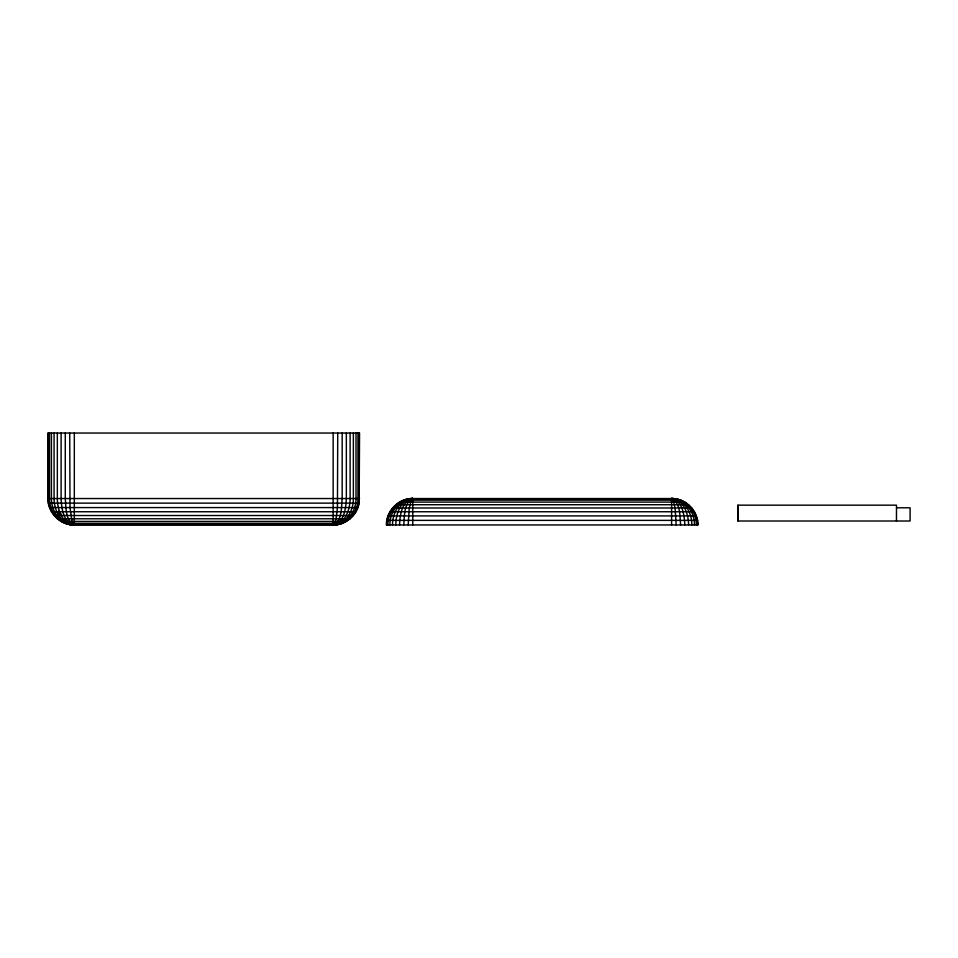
<?xml version="1.0" encoding="UTF-8"?>
<svg xmlns="http://www.w3.org/2000/svg" width="958" height="958" viewBox="0 0 958 958"><rect width="100%" height="100%" fill="white"/><g stroke="black" fill="none" stroke-linecap="round" stroke-linejoin="round"><path stroke-width="1.44" d="M408.18 524.96L409.258 507.979L411.198 500.136L412.766 498.543L671.594 498.543C685.712 498.304 698.25 510.83 697.999 524.96L386.349 524.96C386.11 510.83 398.648 498.304 412.766 498.543L412.766 524.96M403.737 524.96C404.599 516.266 403.605 502.914 412.766 498.543C398.708 498.316 386.493 510.997 386.757 524.96M399.558 524.96C399.977 515.452 401.582 500.95 412.766 498.543C398.887 498.411 387.655 511.44 387.942 524.96M395.786 524.96C395.798 514.326 400.408 499.705 412.766 498.543C399.211 498.603 389.583 512.183 389.894 524.96M392.529 524.96C392.301 513.177 399.69 498.986 412.766 498.543M359.154 503.13L359.549 433.04L47.9 433.04L47.9 498.543C47.66 512.662 60.186 525.2 74.317 524.96L333.144 524.96C345.599 525.08 357.106 515.428 359.154 503.13L48.307 503.13M333.144 433.04L333.144 524.96L334.713 523.367L336.09 518.781L337.444 507.572L337.731 433.04M342.174 433.04L342.174 498.543C341.311 507.237 342.293 520.589 333.144 524.96C347.203 525.176 359.406 512.518 359.154 498.543L359.154 433.04M357.957 433.04L357.957 498.543C358.256 512.063 347.012 525.092 333.144 524.96C344.317 522.553 345.922 508.039 346.341 498.543L346.341 433.04M356.017 433.04L356.017 498.543C356.316 511.321 346.688 524.9 333.144 524.96C345.491 523.798 350.113 509.177 350.113 498.543L350.113 433.04M333.144 524.96C346.209 524.517 353.598 510.327 353.37 498.543L353.37 433.04M47.9 498.543L359.549 498.543M408.18 498.95L676.18 498.95C688.371 501.082 697.735 512.626 697.604 524.96M403.737 500.136L680.623 500.136M399.558 502.088L684.802 502.088M395.786 504.722L688.574 504.722M896.784 507.8L910.1 507.8L910.1 521.008L737.911 521.008L737.911 505.165L896.472 505.165L896.472 521.008M49.493 507.572L357.957 507.572M392.529 507.979L691.82 507.979M51.433 511.752L356.017 511.752M389.894 511.752L694.466 511.752M61.444 514.147L58.462 514.147L58.462 511.201M54.079 515.524L353.37 515.524M387.942 515.919L696.406 515.919M57.336 518.781L350.113 518.781M386.757 520.374L697.604 520.374M61.108 521.415L346.341 521.415M65.276 523.367L342.174 523.367M48.307 433.04L48.307 498.543C48.163 510.889 57.564 522.469 69.79 524.553L337.731 524.553M671.594 524.96L671.594 498.543L676.109 498.95M69.79 524.553L74.317 524.96L74.317 433.04M676.18 524.96L675.103 507.979L673.163 500.136L671.594 498.543C685.461 498.411 696.705 511.44 696.406 524.96M69.73 433.04L70.006 507.572L72.018 521.415L74.317 524.96C60.438 525.092 49.193 512.063 49.493 498.543L49.493 433.04M680.623 524.96C679.761 516.266 680.743 502.914 671.594 498.543C685.15 498.603 694.778 512.183 694.466 524.96M65.276 433.04L65.276 498.543C66.138 507.237 65.156 520.589 74.317 524.96C60.761 524.9 51.133 511.321 51.433 498.543L51.433 433.04M684.802 524.96C684.383 515.452 682.779 500.95 671.594 498.543C684.671 498.986 692.059 513.177 691.82 524.96M61.108 433.04L61.108 498.543C61.528 508.039 63.132 522.553 74.317 524.96C61.24 524.517 53.852 510.327 54.079 498.543L54.079 433.04M671.594 498.543C683.94 499.705 688.562 514.326 688.574 524.96M74.317 524.96C61.959 523.798 57.336 509.177 57.336 498.543L57.336 433.04M738.007 505.165L738.007 521.008"/></g></svg>
